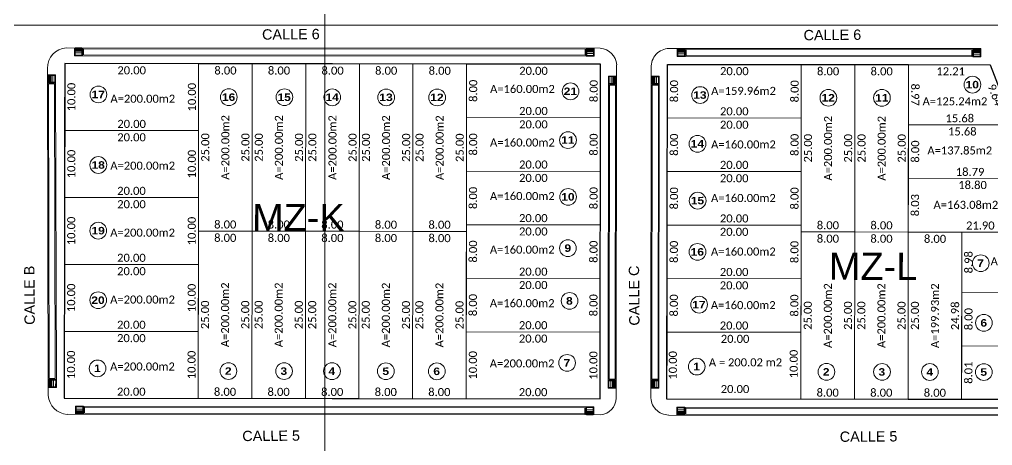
# Model space of a CAD drawing. Header units: inches. Extents: x 0 to 280406, y 0 to 9336832.
# Drawn here: x 279704.4 to 279849.7, y 9336237.2 to 9336300.8 of the extents above; entities that cross this region are included whole.
import ezdxf
from ezdxf.enums import TextEntityAlignment as Align

# ---------------------------------------------------------------- set-up
doc = ezdxf.new("R2010")
doc.units = ezdxf.units.IN
doc.header["$MEASUREMENT"] = 0
doc.linetypes.add('ACAD_ISO04W100', pattern=[30, 24, -3, 0, -3])
for name, color, linetype, lineweight in [('circulos', 7, 'Continuous', 15), ('corte vias', 21, 'ACAD_ISO04W100', 0), ('LOTES', 1, 'Continuous', 30), ('manzanas', 5, 'Continuous', 30), ('MANZANAS-ORIGINALES', 147, 'Continuous', 9), ('nombre de calles', 30, 'Continuous', 30), ('numero lote', 7, 'Continuous', 20)]:
    doc.layers.add(name, color=color, linetype=linetype, lineweight=lineweight)
for name, color, linetype in [('COORD', 7, 'Continuous'), ('Cotas', 7, 'Continuous'), ('GRILLA', 7, 'Continuous'), ('textc', 255, 'Continuous')]:
    doc.layers.add(name, color=color, linetype=linetype)
doc.styles.add('Legend', font='calibri.ttf')
doc.styles.add('SAMUEL', font='')
doc.styles.get("Standard").update_dxf_attribs({"font": 'arial.ttf'})
doc.styles.add('ttt', font='swissko.ttf')
doc.styles.get('SAMUEL').set_extended_font_data('Arial Black')
doc.dimstyles.get("Standard").update_dxf_attribs({"dimtxt": 0.18, "dimasz": 0.18, "dimexe": 0.18, "dimexo": 0.0625, "dimgap": 0.09, "dimtad": 0, "dimtih": 1, "dimtoh": 1, "dimdec": 4, "dimzin": 0, "dimdsep": 46, "dimtxsty": 'Standard', "dimcen": 0.09, "dimadec": 0, "dimazin": 0, "dimtfac": 1, "dimtdec": 4, "dimtofl": 0, "dimtmove": 0, "dimatfit": 3, "dimfxl": 1, "dimtolj": 1, "dimtzin": 0, "dimarcsym": 0})

# ---------------------------------------------------------------- blocks, each defined once
blk = doc.blocks.new('ACERAAA')
at = {"layer": 'corte vias', "lineweight": 20}
for p, q in [((293748.46, 9336030.31), (293748.47, 9336029.11)), ((293749.67, 9336029.12), (293749.66, 9336030.31)), ((293824.88, 9336029.12), (293824.87, 9336030.33)), ((293826.07, 9336030.33), (293826.08, 9336029.13)), ((293748.47, 9336029.11), (293749.67, 9336029.12)), ((293826.08, 9336029.13), (293824.88, 9336029.12)), ((293745.64, 9336026.25), (293744.45, 9336026.24)), ((293745.65, 9336025.05), (293745.64, 9336026.25)), ((293828.2, 9336026.18), (293829.42, 9336026.19)), ((293828.21, 9336024.98), (293828.2, 9336026.18)), ((293744.45, 9336025.04), (293745.65, 9336025.05)), ((293829.42, 9336024.99), (293828.21, 9336024.98)), ((293744.6, 9335980.77), (293745.81, 9335980.77)), ((293745.81, 9335980.77), (293745.81, 9335979.57)), ((293829.42, 9335980.77), (293828.21, 9335980.77)), ((293828.21, 9335980.77), (293828.21, 9335979.57)), ((293745.81, 9335979.57), (293744.6, 9335979.57)), ((293828.21, 9335979.57), (293829.42, 9335979.57)), ((293748.66, 9335975.55), (293748.66, 9335976.75)), ((293748.66, 9335976.75), (293749.86, 9335976.75)), ((293749.86, 9335976.75), (293749.86, 9335975.55)), ((293826.07, 9335976.75), (293824.87, 9335976.75)), ((293824.87, 9335976.75), (293824.87, 9335975.55)), ((293826.07, 9335975.55), (293826.07, 9335976.75))]:
    blk.add_line(p, q, dxfattribs=at)
at = {"layer": 'MANZANAS-ORIGINALES'}
for p, q in [((293747.26, 9336030.31), (293826.94, 9336030.33)), ((293748.56, 9336030.32), (293748.57, 9336029.21)), ((293748.56, 9336030.29), (293749.56, 9336030.3)), ((293748.56, 9336030.21), (293749.56, 9336030.22)), ((293748.56, 9336030.13), (293749.56, 9336030.14)), ((293748.56, 9336030.05), (293749.56, 9336030.06)), ((293748.56, 9336029.91), (293749.56, 9336029.92)), ((293749.57, 9336029.22), (293749.56, 9336030.31)), ((293749.67, 9336029.12), (293749.66, 9336030.31)), ((293749.81, 9336030.17), (293824.72, 9336030.17)), ((293749.82, 9336029.27), (293749.81, 9336030.17)), ((293824.72, 9336029.27), (293824.72, 9336030.18)), ((293824.88, 9336029.12), (293824.87, 9336030.33)), ((293824.88, 9336029.12), (293824.87, 9336030.33)), ((293824.88, 9336029.12), (293824.87, 9336030.33)), ((293824.98, 9336029.22), (293824.97, 9336030.33)), ((293825.97, 9336030.31), (293824.97, 9336030.3)), ((293825.97, 9336030.23), (293824.97, 9336030.22)), ((293825.97, 9336030.15), (293824.97, 9336030.14)), ((293825.97, 9336030.07), (293824.97, 9336030.06)), ((293825.97, 9336029.93), (293824.97, 9336029.92)), ((293825.97, 9336030.33), (293825.98, 9336029.23)), ((293748.56, 9336029.77), (293749.56, 9336029.78)), ((293748.57, 9336029.53), (293749.57, 9336029.54)), ((293748.57, 9336029.21), (293749.57, 9336029.22)), ((293749.67, 9336029.12), (293824.88, 9336029.12)), ((293749.82, 9336029.27), (293824.72, 9336029.27)), ((293825.97, 9336029.79), (293824.97, 9336029.78)), ((293825.98, 9336029.55), (293824.98, 9336029.54)), ((293825.98, 9336029.23), (293824.98, 9336029.22)), ((293744.6, 9335978.37), (293744.44, 9336027.23)), ((293829.42, 9335978.06), (293829.42, 9336027.87)), ((293745.54, 9336026.15), (293744.45, 9336026.14)), ((293744.47, 9336025.14), (293744.46, 9336026.14)), ((293744.55, 9336025.14), (293744.54, 9336026.14)), ((293744.63, 9336025.14), (293744.62, 9336026.14)), ((293744.71, 9336025.14), (293744.7, 9336026.14)), ((293744.85, 9336025.14), (293744.84, 9336026.14)), ((293744.99, 9336025.15), (293744.98, 9336026.15)), ((293745.23, 9336025.15), (293745.22, 9336026.15)), ((293745.55, 9336025.15), (293745.54, 9336026.15)), ((293828.3, 9336026.08), (293829.42, 9336026.09)), ((293828.3, 9336025.08), (293828.3, 9336026.08)), ((293828.62, 9336025.08), (293828.62, 9336026.08)), ((293828.86, 9336025.08), (293828.86, 9336026.08)), ((293829, 9336025.08), (293829, 9336026.08)), ((293829.14, 9336025.08), (293829.14, 9336026.08)), ((293829.22, 9336025.08), (293829.22, 9336026.08)), ((293829.3, 9336025.09), (293829.3, 9336026.09)), ((293829.38, 9336025.09), (293829.38, 9336026.09)), ((293744.45, 9336025.14), (293745.55, 9336025.15)), ((293745.65, 9336025.05), (293744.45, 9336025.04)), ((293745.5, 9336024.9), (293744.6, 9336024.89)), ((293744.74, 9335980.92), (293744.6, 9336024.89)), ((293745.5, 9336024.9), (293745.65, 9335980.92)), ((293745.65, 9336025.05), (293745.81, 9335980.77)), ((293828.21, 9336024.98), (293829.42, 9336024.99)), ((293828.21, 9335980.77), (293828.21, 9336024.98)), ((293828.23, 9336024.98), (293829.42, 9336024.99)), ((293829.42, 9336025.09), (293828.3, 9336025.08)), ((293828.36, 9336024.83), (293829.26, 9336024.84)), ((293828.36, 9335980.92), (293828.36, 9336024.83)), ((293829.26, 9335980.92), (293829.26, 9336024.84)), ((293745.81, 9335980.77), (293744.59, 9335980.77)), ((293744.59, 9335980.67), (293745.71, 9335980.67)), ((293744.63, 9335980.67), (293744.63, 9335979.67)), ((293744.71, 9335980.67), (293744.71, 9335979.67)), ((293745.65, 9335980.92), (293744.74, 9335980.92)), ((293744.79, 9335980.67), (293744.79, 9335979.67)), ((293744.87, 9335980.67), (293744.87, 9335979.67)), ((293745.01, 9335980.67), (293745.01, 9335979.67)), ((293745.15, 9335980.67), (293745.15, 9335979.67)), ((293745.39, 9335980.67), (293745.39, 9335979.67)), ((293745.71, 9335980.67), (293745.71, 9335979.67)), ((293828.21, 9335980.77), (293829.42, 9335980.77)), ((293828.23, 9335980.77), (293829.42, 9335980.77)), ((293829.42, 9335980.67), (293828.31, 9335980.67)), ((293828.31, 9335980.67), (293828.31, 9335979.67)), ((293828.36, 9335980.92), (293829.26, 9335980.92)), ((293828.63, 9335980.67), (293828.63, 9335979.67)), ((293828.87, 9335980.67), (293828.87, 9335979.67)), ((293829.01, 9335980.67), (293829.01, 9335979.67)), ((293829.15, 9335980.67), (293829.15, 9335979.67)), ((293829.23, 9335980.67), (293829.23, 9335979.67)), ((293829.31, 9335980.67), (293829.31, 9335979.67)), ((293829.39, 9335980.67), (293829.39, 9335979.67)), ((293745.71, 9335979.67), (293744.6, 9335979.67)), ((293828.31, 9335979.67), (293829.42, 9335979.67)), ((293748.76, 9335975.55), (293748.76, 9335976.65)), ((293748.76, 9335976.65), (293749.76, 9335976.65)), ((293748.76, 9335976.33), (293749.76, 9335976.33)), ((293748.76, 9335976.09), (293749.76, 9335976.09)), ((293749.76, 9335976.65), (293749.76, 9335975.55)), ((293749.86, 9335976.75), (293824.87, 9335976.75)), ((293749.86, 9335976.75), (293749.86, 9335975.55)), ((293750.01, 9335976.6), (293824.72, 9335976.6)), ((293750.01, 9335976.6), (293750.01, 9335975.7)), ((293824.72, 9335976.6), (293824.72, 9335975.7)), ((293824.72, 9335976.6), (293824.72, 9335975.7)), ((293824.87, 9335976.75), (293824.87, 9335975.55)), ((293824.87, 9335976.75), (293824.87, 9335975.55)), ((293825.97, 9335976.65), (293824.97, 9335976.65)), ((293824.97, 9335976.65), (293824.97, 9335975.55)), ((293825.97, 9335976.33), (293824.97, 9335976.33)), ((293825.97, 9335976.09), (293824.97, 9335976.09)), ((293825.97, 9335975.55), (293825.97, 9335976.65)), ((293747.46, 9335975.55), (293827.09, 9335975.55)), ((293748.76, 9335975.95), (293749.76, 9335975.95)), ((293748.76, 9335975.81), (293749.76, 9335975.81)), ((293748.76, 9335975.73), (293749.76, 9335975.73)), ((293748.76, 9335975.65), (293749.76, 9335975.65)), ((293748.76, 9335975.57), (293749.76, 9335975.57)), ((293750.01, 9335975.7), (293824.72, 9335975.7)), ((293825.97, 9335975.95), (293824.97, 9335975.95)), ((293825.97, 9335975.81), (293824.97, 9335975.81)), ((293825.97, 9335975.73), (293824.97, 9335975.73)), ((293825.97, 9335975.65), (293824.97, 9335975.65)), ((293825.97, 9335975.57), (293824.97, 9335975.57))]:
    blk.add_line(p, q, dxfattribs=at)
for centre, radius, start, end in [((293747.46, 9336027.3), 3.02, 93.7901, 181.4016), ((293826.8, 9336027.7), 2.63, 3.6928, 86.8985), ((293747.65, 9335978.6), 3.06, 184.403, 266.3125), ((293826.82, 9335978.14), 2.6, 275.921, 358.3389)]:
    blk.add_arc(centre, radius, start, end, dxfattribs=at)
blk = doc.blocks.new('*D16')
at = {"layer": 'COORD', "color": 0, "lineweight": -2, "transparency": 16777216}
blk.add_line((279750, 9336616.04), (279750, 9336600.44), dxfattribs=at)
at = {"layer": 'Defpoints', "color": 0, "transparency": 16777216}
for p in [(279750, 9336616.1), (279750, 9336615.1), (0, 0)]:
    blk.add_point(p, dxfattribs=at)
at = {"layer": 'COORD', "color": 0, "lineweight": 0, "transparency": 16777216, "insert": (279747.47, 9336607.27), "char_height": 3, "attachment_point": 5, "rotation": 90}
blk.add_mtext('\\A1;279750', dxfattribs=at)
blk = doc.blocks.new('*D18')
at = {"layer": 'COORD', "color": 0, "lineweight": -2, "transparency": 16777216}
blk.add_line((279900, 9336616.04), (279900, 9336600.44), dxfattribs=at)
at = {"layer": 'Defpoints', "color": 0, "transparency": 16777216}
for p in [(279900, 9336616.1), (279900, 9336615.1), (0, 0)]:
    blk.add_point(p, dxfattribs=at)
at = {"layer": 'COORD', "color": 0, "lineweight": 0, "transparency": 16777216, "insert": (279897.47, 9336607.27), "char_height": 3, "attachment_point": 5, "rotation": 90}
blk.add_mtext('\\A1;279900', dxfattribs=at)
blk = doc.blocks.new('*D24')
at = {"layer": 'COORD', "color": 0, "lineweight": -2, "transparency": 16777216}
blk.add_line((279995.36, 9336300), (279977.48, 9336300), dxfattribs=at)
at = {"layer": 'Defpoints', "color": 0, "transparency": 16777216}
for p in [(279994.42, 9336300), (279995.42, 9336300), (0, 0)]:
    blk.add_point(p, dxfattribs=at)
at = {"layer": 'COORD', "color": 0, "lineweight": 0, "transparency": 16777216, "insert": (279985.45, 9336302.53), "char_height": 3, "attachment_point": 5}
blk.add_mtext('\\A1;9336300', dxfattribs=at)
blk = doc.blocks.new('*D26')
at = {"layer": 'COORD', "color": 0, "lineweight": -2, "transparency": 16777216}
blk.add_line((279995.36, 9336450), (279977.48, 9336450), dxfattribs=at)
at = {"layer": 'Defpoints', "color": 0, "transparency": 16777216}
for p in [(279994.42, 9336450), (279995.42, 9336450), (0, 0)]:
    blk.add_point(p, dxfattribs=at)
at = {"layer": 'COORD', "color": 0, "lineweight": 0, "transparency": 16777216, "insert": (279985.45, 9336452.53), "char_height": 3, "attachment_point": 5}
blk.add_mtext('\\A1;9336450', dxfattribs=at)
blk = doc.blocks.new('*D28')
at = {"layer": 'COORD', "color": 0, "lineweight": -2, "transparency": 16777216}
blk.add_line((279995.36, 9336600), (279977.48, 9336600), dxfattribs=at)
at = {"layer": 'Defpoints', "color": 0, "transparency": 16777216}
for p in [(279994.42, 9336600), (279995.42, 9336600), (0, 0)]:
    blk.add_point(p, dxfattribs=at)
at = {"layer": 'COORD', "color": 0, "lineweight": 0, "transparency": 16777216, "insert": (279985.45, 9336602.53), "char_height": 3, "attachment_point": 5}
blk.add_mtext('\\A1;9336600', dxfattribs=at)

msp = doc.modelspace()

# ---------------------------------------------------------------- linework, layer by layer
at = {"layer": 'circulos', "color": 250}
for centre in [(279846.7, 9336291.09), (279716.19, 9336289.63), (279735.66, 9336289.22), (279743.96, 9336289.21), (279751.11, 9336289.2), (279759.16, 9336289.19), (279766.77, 9336289.18), (279786.69, 9336290.09), (279806.04, 9336289.54), (279825.19, 9336289.13), (279833.19, 9336289.12), (279786.31, 9336282.81), (279805.65, 9336282.25), (279716.18, 9336279.09), (279786.32, 9336274.32), (279805.67, 9336273.76), (279716.17, 9336269.28), (279786.3, 9336266.67), (279805.65, 9336266.11), (279847.94, 9336264.42), (279716.16, 9336258.89), (279786.55, 9336258.79), (279805.89, 9336258.23), (279848.41, 9336255.51), (279786.18, 9336249.53), (279716.07, 9336248.71), (279735.61, 9336248.31), (279743.91, 9336248.3), (279751.07, 9336248.29), (279759.11, 9336248.28), (279766.72, 9336248.27), (279805.53, 9336248.97), (279824.9, 9336248.19), (279833.2, 9336248.18), (279840.35, 9336248.17), (279848.4, 9336248.16)]:
    msp.add_circle(centre, 1.25, dxfattribs=at)
at = {"layer": 'corte vias', "lineweight": 20}
for p, q in [((279802.6, 9336296.5), (279802.61, 9336295.29)), ((279803.81, 9336295.3), (279803.8, 9336296.5)), ((279846.76, 9336295.25), (279846.77, 9336296.47)), ((279847.97, 9336296.47), (279847.96, 9336295.24)), ((279802.61, 9336295.29), (279803.81, 9336295.3)), ((279847.96, 9336295.24), (279846.76, 9336295.25)), ((279799.94, 9336292.37), (279798.74, 9336292.36)), ((279799.94, 9336291.17), (279799.94, 9336292.37)), ((279798.75, 9336291.16), (279799.94, 9336291.17)), ((279798.68, 9336246.96), (279799.89, 9336246.96)), ((279799.89, 9336246.96), (279799.89, 9336245.76)), ((279799.89, 9336245.76), (279798.68, 9336245.76)), ((279802.54, 9336241.73), (279802.54, 9336242.93)), ((279802.54, 9336242.93), (279803.74, 9336242.93)), ((279803.74, 9336242.93), (279803.74, 9336241.73))]:
    msp.add_line(p, q, dxfattribs=at)
at = {"layer": 'GRILLA', "lineweight": 0}
for p, q in [((279750, 9335879.51), (279750, 9336628.63)), ((279422.77, 9336300), (279995.42, 9336300))]:
    msp.add_line(p, q, dxfattribs=at)
at = {"layer": 'LOTES', "lineweight": 13, "flags": 128}
for points in [[(279711.16, 9336294.24), (279731.16, 9336294.22), (279731.15, 9336284.22), (279711.15, 9336284.24)], [(279731.16, 9336294.22), (279739.16, 9336294.21), (279739.13, 9336269.21), (279731.13, 9336269.22)], [(279739.16, 9336294.21), (279747.16, 9336294.2), (279747.13, 9336269.2), (279739.13, 9336269.21)], [(279747.16, 9336294.2), (279755.16, 9336294.19), (279755.13, 9336269.19), (279747.13, 9336269.2)], [(279755.16, 9336294.19), (279763.16, 9336294.18), (279763.13, 9336269.18), (279755.13, 9336269.19)], [(279763.16, 9336294.18), (279771.16, 9336294.17), (279771.13, 9336269.17), (279763.13, 9336269.18)], [(279771.16, 9336294.17), (279791.16, 9336294.14), (279791.15, 9336286.14), (279771.15, 9336286.17)], [(279801.15, 9336294.12), (279821.15, 9336294.1), (279821.14, 9336286.1), (279801.14, 9336286.12)], [(279821.15, 9336294.1), (279829.15, 9336294.09), (279829.12, 9336269.09), (279821.12, 9336269.1)], [(279829.15, 9336294.09), (279837.15, 9336294.08), (279837.12, 9336269.08), (279829.12, 9336269.09)], [(279837.16, 9336285.11), (279852.84, 9336285.07), (279849.37, 9336294.06), (279837.15, 9336294.08)], [(279771.15, 9336286.17), (279791.15, 9336286.14), (279791.14, 9336278.14), (279771.14, 9336278.17)], [(279801.14, 9336286.12), (279821.14, 9336286.1), (279821.13, 9336278.1), (279801.13, 9336278.12)], [(279711.15, 9336284.24), (279731.15, 9336284.22), (279731.13, 9336274.22), (279711.13, 9336274.24)], [(279837.14, 9336277.11), (279855.93, 9336277.06), (279852.84, 9336285.07), (279837.16, 9336285.11)], [(279771.14, 9336278.17), (279791.14, 9336278.14), (279791.13, 9336270.14), (279771.13, 9336270.17)], [(279801.13, 9336278.12), (279821.13, 9336278.1), (279821.12, 9336270.1), (279801.12, 9336270.12)], [(279837.12, 9336269.08), (279859.02, 9336269.05), (279855.93, 9336277.06), (279837.13, 9336277.11)], [(279711.13, 9336274.24), (279731.13, 9336274.22), (279731.12, 9336264.22), (279711.12, 9336264.24)], [(279771.13, 9336270.17), (279791.13, 9336270.14), (279791.12, 9336262.14), (279771.12, 9336262.17)], [(279801.12, 9336270.12), (279821.12, 9336270.1), (279821.11, 9336262.1), (279801.11, 9336262.12)], [(279731.13, 9336269.22), (279739.13, 9336269.21), (279739.1, 9336244.21), (279731.1, 9336244.22)], [(279739.13, 9336269.21), (279747.13, 9336269.2), (279747.1, 9336244.2), (279739.1, 9336244.21)], [(279747.13, 9336269.2), (279755.13, 9336269.19), (279755.1, 9336244.19), (279747.1, 9336244.2)], [(279755.13, 9336269.19), (279763.13, 9336269.18), (279763.1, 9336244.18), (279755.1, 9336244.19)], [(279763.13, 9336269.18), (279771.13, 9336269.17), (279771.1, 9336244.17), (279763.1, 9336244.18)], [(279821.12, 9336269.1), (279829.12, 9336269.09), (279829.09, 9336244.09), (279821.09, 9336244.1)], [(279829.12, 9336269.09), (279837.12, 9336269.08), (279837.09, 9336244.08), (279829.09, 9336244.09)], [(279837.12, 9336269.08), (279845.12, 9336269.05), (279845.09, 9336244.07), (279837.09, 9336244.08)], [(279845.12, 9336269.05), (279859.02, 9336269.05), (279862.49, 9336260.05), (279845.11, 9336260.07)], [(279711.12, 9336264.24), (279731.12, 9336264.22), (279731.11, 9336254.22), (279711.11, 9336254.24)], [(279771.12, 9336262.17), (279791.12, 9336262.14), (279791.11, 9336254.14), (279771.11, 9336254.17)], [(279801.11, 9336262.12), (279821.11, 9336262.1), (279821.1, 9336254.1), (279801.1, 9336254.12)], [(279845.11, 9336260.07), (279862.49, 9336260.05), (279865.58, 9336252.04), (279845.1, 9336252.07)], [(279711.11, 9336254.24), (279731.11, 9336254.22), (279731.1, 9336244.22), (279711.1, 9336244.24)], [(279771.11, 9336254.17), (279791.11, 9336254.14), (279791.1, 9336244.14), (279771.1, 9336244.17)], [(279801.1, 9336254.12), (279801.09, 9336244.12), (279821.09, 9336244.1), (279821.1, 9336254.1)], [(279845.1, 9336252.07), (279865.58, 9336252.04), (279868.67, 9336244.04), (279845.09, 9336244.07)]]:
    msp.add_lwpolyline(points, close=True, dxfattribs=at)
at = {"layer": 'manzanas'}
for points in [[(279711.1, 9336244.24), (279791.1, 9336244.14), (279791.16, 9336294.14), (279711.16, 9336294.24)], [(279801.09, 9336244.12), (279801.15, 9336294.12), (279849.37, 9336294.06), (279868.67, 9336244.04)]]:
    msp.add_lwpolyline(points, close=True, dxfattribs=at)
at = {"layer": 'MANZANAS-ORIGINALES'}
for p, q in [((279801.4, 9336296.5), (279847.97, 9336296.47)), ((279802.7, 9336296.5), (279802.71, 9336295.4)), ((279802.7, 9336296.43), (279803.7, 9336296.43)), ((279802.7, 9336296.34), (279803.7, 9336296.34)), ((279802.7, 9336296.24), (279803.7, 9336296.24)), ((279802.7, 9336296.1), (279803.7, 9336296.09)), ((279802.71, 9336295.95), (279803.71, 9336295.95)), ((279803.71, 9336295.4), (279803.7, 9336296.5)), ((279803.81, 9336295.3), (279803.8, 9336296.5)), ((279803.95, 9336296.35), (279846.62, 9336296.3)), ((279803.96, 9336295.45), (279803.95, 9336296.35)), ((279846.62, 9336295.4), (279846.62, 9336296.3)), ((279846.62, 9336295.4), (279846.62, 9336296.3)), ((279846.76, 9336295.25), (279846.77, 9336296.47)), ((279846.76, 9336295.25), (279846.77, 9336296.47)), ((279846.86, 9336295.35), (279846.87, 9336296.47)), ((279847.87, 9336296.38), (279846.87, 9336296.38)), ((279847.87, 9336296.29), (279846.87, 9336296.29)), ((279847.87, 9336296.18), (279846.87, 9336296.18)), ((279847.87, 9336296.04), (279846.87, 9336296.04)), ((279847.87, 9336295.89), (279846.87, 9336295.89)), ((279847.87, 9336296.47), (279847.86, 9336295.34)), ((279802.71, 9336295.72), (279803.71, 9336295.71)), ((279802.71, 9336295.4), (279803.71, 9336295.4)), ((279803.81, 9336295.3), (279846.76, 9336295.25)), ((279803.96, 9336295.45), (279846.62, 9336295.4)), ((279847.86, 9336295.66), (279846.86, 9336295.66)), ((279847.86, 9336295.34), (279846.86, 9336295.35)), ((279798.67, 9336244.56), (279798.74, 9336293.63)), ((279799.84, 9336292.27), (279798.74, 9336292.26)), ((279798.76, 9336291.26), (279798.76, 9336292.26)), ((279798.84, 9336291.26), (279798.84, 9336292.26)), ((279798.92, 9336291.27), (279798.92, 9336292.27)), ((279799, 9336291.27), (279799, 9336292.27)), ((279799.14, 9336291.27), (279799.14, 9336292.27)), ((279799.28, 9336291.27), (279799.28, 9336292.27)), ((279799.52, 9336291.27), (279799.52, 9336292.27)), ((279799.84, 9336291.27), (279799.84, 9336292.27)), ((279798.75, 9336291.26), (279799.84, 9336291.27)), ((279799.94, 9336291.17), (279798.75, 9336291.16)), ((279798.84, 9336247.1), (279798.9, 9336291)), ((279799.8, 9336291), (279798.9, 9336291)), ((279799.75, 9336247.1), (279799.8, 9336291)), ((279799.89, 9336246.96), (279799.94, 9336291.17)), ((279799.89, 9336246.96), (279798.68, 9336246.96)), ((279798.68, 9336246.86), (279799.79, 9336246.86)), ((279798.71, 9336246.86), (279798.71, 9336245.86)), ((279798.79, 9336246.86), (279798.79, 9336245.86)), ((279799.75, 9336247.1), (279798.84, 9336247.1)), ((279798.87, 9336246.86), (279798.87, 9336245.86)), ((279798.95, 9336246.86), (279798.95, 9336245.86)), ((279799.09, 9336246.86), (279799.09, 9336245.86)), ((279799.23, 9336246.86), (279799.23, 9336245.86)), ((279799.47, 9336246.86), (279799.47, 9336245.86)), ((279799.79, 9336246.86), (279799.79, 9336245.86)), ((279799.79, 9336245.86), (279798.68, 9336245.86)), ((279802.64, 9336241.73), (279802.64, 9336242.83)), ((279802.64, 9336242.83), (279803.64, 9336242.83)), ((279802.64, 9336242.51), (279803.64, 9336242.51)), ((279802.64, 9336242.27), (279803.64, 9336242.27)), ((279802.64, 9336242.13), (279803.64, 9336242.13)), ((279802.64, 9336241.99), (279803.64, 9336241.99)), ((279803.64, 9336242.83), (279803.64, 9336241.73)), ((279803.74, 9336242.93), (279865.82, 9336242.86)), ((279803.74, 9336242.93), (279803.74, 9336241.73)), ((279803.74, 9336242.93), (279803.74, 9336241.73)), ((279803.9, 9336242.78), (279865.67, 9336242.7)), ((279803.9, 9336242.78), (279803.9, 9336241.88)), ((279801.34, 9336241.73), (279867.02, 9336241.65)), ((279802.64, 9336241.91), (279803.64, 9336241.91)), ((279802.64, 9336241.83), (279803.64, 9336241.83)), ((279802.64, 9336241.75), (279803.64, 9336241.75)), ((279803.9, 9336241.88), (279865.67, 9336241.8))]:
    msp.add_line(p, q, dxfattribs=at)
for centre, radius, start, end in [((279801.46, 9336293.78), 2.72, 91.1477, 183.2239), ((279801.4, 9336244.46), 2.73, 177.8669, 268.8966)]:
    msp.add_arc(centre, radius, start, end, dxfattribs=at)

# ---------------------------------------------------------------- block references
at = {"rotation": 359.9307389415724}
msp.add_blockref('ACERAAA', (-25321.33, 628.21), dxfattribs=at)

# ---------------------------------------------------------------- texts
at = {"layer": 'Cotas', "style": 'Legend'}
for s, rotation, p in [('20.00', 359.9307, (279721.16, 9336293.23)), ('8.00', 359.9307, (279735.16, 9336293.21)), ('8.00', 359.9307, (279743.16, 9336293.2)), ('8.00', 359.9307, (279751.16, 9336293.19)), ('8.00', 359.9307, (279759.16, 9336293.18)), ('8.00', 359.9307, (279767.16, 9336293.17)), ('20.00', 359.9307, (279781.16, 9336293.16)), ('20.00', 359.9307, (279811.15, 9336293.11)), ('8.00', 359.9307, (279825.15, 9336293.09)), ('8.00', 359.9307, (279833.15, 9336293.08)), ('12.21', 359.9307, (279843.45, 9336293.09)), ('8.00', 89.9307, (279772.15, 9336290.17)), ('8.00', 89.9307, (279790.15, 9336290.14)), ('8.00', 89.9307, (279802.15, 9336290.12)), ('8.00', 89.9307, (279820.15, 9336290.1)), ('10.00', 89.9307, (279712.15, 9336289.24)), ('10.00', 89.9307, (279730.15, 9336289.22)), ('8.97', 270.0621, (279838.16, 9336289.59)), ('9.64', 291.1019, (279850.1, 9336289.57)), ('20.00', 359.9307, (279781.15, 9336287.16)), ('20.00', 359.9307, (279811.14, 9336287.11)), ('20.00', 359.9307, (279721.15, 9336285.23)), ('A=200.00m2', 90, (279735.14, 9336281.71)), ('A=200.00m2', 90, (279743.14, 9336281.7)), ('A=200.00m2', 90, (279751.14, 9336281.69)), ('A=200.00m2', 90, (279759.14, 9336281.68)), ('A=200.00m2', 90, (279767.14, 9336281.67)), ('20.00', 359.9307, (279781.15, 9336285.16)), ('20.00', 359.9307, (279811.14, 9336285.11)), ('A=200.00m2', 90, (279825.14, 9336281.59)), ('A=200.00m2', 90, (279833.14, 9336281.58)), ('15.68', 359.8568, (279844.81, 9336286.07)), ('15.68', 359.8568, (279845.19, 9336284.1)), ('20.00', 359.9307, (279721.14, 9336283.23)), ('25.00', 89.9307, (279732.14, 9336281.71)), ('25.00', 89.9307, (279738.14, 9336281.71)), ('25.00', 89.9307, (279740.14, 9336281.71)), ('25.00', 89.9307, (279746.14, 9336281.7)), ('25.00', 89.9307, (279748.14, 9336281.7)), ('25.00', 89.9307, (279754.14, 9336281.69)), ('25.00', 89.9307, (279756.14, 9336281.69)), ('25.00', 89.9307, (279762.14, 9336281.68)), ('25.00', 89.9307, (279764.14, 9336281.68)), ('25.00', 89.9307, (279770.14, 9336281.67)), ('8.00', 89.9307, (279772.14, 9336282.17)), ('8.00', 89.9307, (279790.14, 9336282.14)), ('8.00', 89.9307, (279802.14, 9336282.12)), ('8.00', 89.9307, (279820.14, 9336282.1)), ('25.00', 89.9307, (279822.14, 9336281.6)), ('25.00', 89.9307, (279828.14, 9336281.59)), ('25.00', 89.9307, (279830.14, 9336281.59)), ('25.00', 89.9307, (279836.14, 9336281.58)), ('8.00', 89.8568, (279838.15, 9336281.1)), ('10.00', 89.9307, (279712.14, 9336279.24)), ('10.00', 89.9307, (279730.14, 9336279.22)), ('20.00', 359.9307, (279781.14, 9336279.16)), ('20.00', 359.9307, (279811.13, 9336279.11)), ('18.79', 359.8568, (279846.35, 9336278.06)), ('20.00', 359.9307, (279781.14, 9336277.16)), ('20.00', 359.9307, (279811.13, 9336277.11)), ('20.00', 359.9307, (279721.13, 9336275.23)), ('8.00', 89.9307, (279772.13, 9336274.17)), ('8.00', 89.9307, (279790.13, 9336274.14)), ('8.00', 89.9307, (279802.13, 9336274.12)), ('8.00', 89.9307, (279820.13, 9336274.1)), ('18.80', 359.8568, (279846.72, 9336276.1)), ('8.03', 89.9307, (279838.13, 9336273.09)), ('20.00', 359.9307, (279721.13, 9336273.23)), ('10.00', 89.9307, (279712.13, 9336269.24)), ('10.00', 89.9307, (279730.13, 9336269.22)), ('20.00', 359.9307, (279781.13, 9336271.16)), ('20.00', 359.9307, (279811.13, 9336271.11)), ('8.00', 359.9307, (279735.13, 9336270.21)), ('8.00', 359.9307, (279743.13, 9336270.2)), ('8.00', 359.9307, (279751.13, 9336270.19)), ('8.00', 359.9307, (279759.13, 9336270.18)), ('8.00', 359.9307, (279767.13, 9336270.17)), ('20.00', 359.9307, (279781.13, 9336269.16)), ('20.00', 359.9307, (279811.12, 9336269.11)), ('8.00', 359.9307, (279825.12, 9336270.09)), ('8.00', 359.9307, (279833.12, 9336270.08)), ('21.90', 359.9307, (279847.88, 9336270.05)), ('8.00', 359.9307, (279735.13, 9336268.21)), ('8.00', 359.9307, (279743.13, 9336268.2)), ('8.00', 359.9307, (279751.13, 9336268.19)), ('8.00', 359.9307, (279759.13, 9336268.18)), ('8.00', 359.9307, (279767.13, 9336268.17)), ('8.00', 359.9307, (279825.12, 9336268.09)), ('8.00', 359.9307, (279833.12, 9336268.08)), ('8.00', 359.8074, (279841.12, 9336268.06)), ('8.00', 89.9307, (279772.12, 9336266.17)), ('8.00', 89.9307, (279790.12, 9336266.14)), ('8.00', 89.9307, (279802.12, 9336266.12)), ('8.00', 89.9307, (279820.12, 9336266.1)), ('20.00', 359.9307, (279721.12, 9336265.23)), ('8.98', 89.9308, (279846.12, 9336264.56)), ('20.00', 359.9307, (279721.12, 9336263.23)), ('20.00', 359.9307, (279781.12, 9336263.16)), ('20.00', 359.9307, (279811.12, 9336263.11)), ('10.00', 89.9307, (279712.12, 9336259.24)), ('10.00', 89.9307, (279730.12, 9336259.22)), ('A=200.00m2', 90, (279735.11, 9336256.71)), ('A=200.00m2', 90, (279743.11, 9336256.7)), ('A=200.00m2', 90, (279751.11, 9336256.69)), ('A=200.00m2', 90, (279759.11, 9336256.68)), ('A=200.00m2', 90, (279767.11, 9336256.67)), ('20.00', 359.9307, (279781.12, 9336261.16)), ('20.00', 359.9307, (279811.11, 9336261.11)), ('A=200.00m2', 90, (279825.11, 9336256.59)), ('A=200.00m2', 90, (279833.11, 9336256.58)), ('A=199.93m2', 90, (279841.11, 9336256.57)), ('8.00', 89.9307, (279772.11, 9336258.17)), ('8.00', 89.9307, (279790.11, 9336258.14)), ('8.00', 89.9307, (279802.11, 9336258.12)), ('8.00', 89.9307, (279820.11, 9336258.1)), ('25.00', 89.9307, (279732.11, 9336256.71)), ('25.00', 89.9307, (279738.11, 9336256.71)), ('25.00', 89.9307, (279740.11, 9336256.71)), ('25.00', 89.9307, (279746.11, 9336256.7)), ('25.00', 89.9307, (279748.11, 9336256.7)), ('25.00', 89.9307, (279754.11, 9336256.69)), ('25.00', 89.9307, (279756.11, 9336256.69)), ('25.00', 89.9307, (279762.11, 9336256.68)), ('25.00', 89.9307, (279764.11, 9336256.68)), ('25.00', 89.9307, (279770.11, 9336256.67)), ('25.00', 89.9307, (279822.11, 9336256.6)), ('25.00', 89.9307, (279828.11, 9336256.59)), ('25.00', 89.9307, (279830.11, 9336256.59)), ('25.00', 89.9307, (279836.11, 9336256.58)), ('25.00', 89.9307, (279838.11, 9336256.58)), ('24.98', 89.9307, (279844.11, 9336256.56)), ('8.00', 89.9307, (279846.11, 9336256.07)), ('20.00', 359.9307, (279721.11, 9336255.23)), ('20.00', 359.9307, (279781.11, 9336255.16)), ('20.00', 359.9307, (279811.11, 9336255.11)), ('20.00', 359.9307, (279721.11, 9336253.23)), ('20.00', 359.9307, (279781.11, 9336253.16)), ('10.00', 89.9307, (279712.1, 9336249.24)), ('10.00', 89.9307, (279730.1, 9336249.22)), ('10.00', 89.9307, (279772.1, 9336249.17)), ('10.00', 89.9307, (279790.1, 9336249.14)), ('8.01', 89.9307, (279846.1, 9336248.07)), ('20.00', 359.9307, (279721.1, 9336245.23)), ('8.00', 359.9307, (279735.1, 9336245.21)), ('8.00', 359.9307, (279743.1, 9336245.2)), ('8.00', 359.9307, (279751.1, 9336245.19)), ('8.00', 359.9307, (279759.1, 9336245.18)), ('8.00', 359.9307, (279767.1, 9336245.17)), ('20.00', 359.9307, (279781.1, 9336245.16)), ('8.00', 359.9307, (279825.09, 9336245.09)), ('8.00', 359.9307, (279833.09, 9336245.08)), ('8.00', 359.9307, (279841.09, 9336245.07))]:
    msp.add_text(s, height=1.2, rotation=rotation, dxfattribs=at).set_placement(p, align=Align.MIDDLE_CENTER)
for s, p in [('A=160.00m2', (279779.51, 9336290.45)), ('A=159.96m2', (279812.52, 9336290.16)), ('A=200.00m2', (279722.82, 9336288.99)), ('A=125.24m2', (279844.09, 9336288.6)), ('A=160.00m2', (279779.5, 9336282.45)), ('A=160.00m2', (279812.51, 9336282.16)), ('A=137.85m2', (279844.81, 9336281.26)), ('A=200.00m2', (279722.8, 9336278.99)), ('A=160.00m2', (279779.49, 9336274.45)), ('A=160.00m2', (279812.5, 9336274.16)), ('A=163.08m2', (279845.72, 9336273.14)), ('A=200.00m2', (279722.79, 9336268.99)), ('A=160.00m2', (279779.48, 9336266.45)), ('A=160.00m2', (279812.49, 9336266.16)), ('A=140.61m2', (279854.25, 9336264.71)), ('A=200.00m2', (279722.78, 9336258.99)), ('A=160.00m2', (279779.47, 9336258.45)), ('A=160.00m2', (279812.48, 9336258.16)), ('A=200.00m2', (279722.77, 9336248.99)), ('A=200.00m2', (279779.46, 9336249.45))]:
    msp.add_text(s, height=1.2, dxfattribs=at).set_placement(p, align=Align.MIDDLE_CENTER)
for s, rotation, p in [('20.00', 359.9307, (279811.26, 9336253.12)), ('10.00', 89.9307, (279801.96, 9336249.16)), ('10.00', 89.9307, (279820.01, 9336249.36)), ('20.00', 359.9307, (279811.25, 9336245.62))]:
    msp.add_text(s, height=1.2, rotation=rotation, dxfattribs=at).set_placement(p, align=Align.MIDDLE)
msp.add_text('A = 200.02 m2', height=1.2, dxfattribs=at).set_placement((279812.81, 9336249.61), align=Align.MIDDLE)
at = {"layer": 'nombre de calles', "color": 0}
for s, rotation, p in [('CALLE 6', 0.4394, (279740.63, 9336297.82)), ('CALLE 6', 0.4394, (279821.49, 9336297.72)), ('CALLE B', 90.4394, (279706.7, 9336255.21)), ('CALLE C', 90.4394, (279796.99, 9336255.1)), ('CALLE 5', 0.4394, (279737.68, 9336237.84)), ('CALLE 5', 0.4394, (279826.89, 9336237.73))]:
    msp.add_text(s, height=1.54, rotation=rotation, dxfattribs=at).set_placement(p)
at = {"layer": 'numero lote', "color": 0, "lineweight": 9, "style": 'SAMUEL'}
for s, height, p in [('10', 1.122, (279846.68, 9336290.53)), ('17', 1.122, (279716.17, 9336289.07)), ('21', 1.122, (279786.67, 9336289.54)), ('13', 1.122, (279806.01, 9336288.98)), ('16', 1.122, (279735.63, 9336288.66)), ('15', 1.122, (279743.93, 9336288.65)), ('14', 1.122, (279751.09, 9336288.65)), ('13', 1.122, (279759.14, 9336288.64)), ('12', 1.122, (279766.74, 9336288.63)), ('12', 1.122, (279825.16, 9336288.57)), ('11', 1.122, (279833.16, 9336288.56)), ('11', 1.122, (279786.28, 9336282.26)), ('14', 1.122, (279805.63, 9336281.7)), ('18', 1.122, (279716.16, 9336278.53)), ('10', 1.122, (279786.3, 9336273.77)), ('15', 1.122, (279805.64, 9336273.21)), ('19', 1.122, (279716.15, 9336268.72)), ('9', 1.12, (279786.28, 9336266.11)), ('16', 1.122, (279805.62, 9336265.55)), ('7', 1.12, (279847.91, 9336263.86)), ('20', 1.122, (279716.13, 9336258.33)), ('8', 1.12, (279786.52, 9336258.23)), ('17', 1.122, (279805.87, 9336257.67)), ('6', 1.12, (279848.39, 9336254.95)), ('1', 1.12, (279716.04, 9336248.16)), ('7', 1.12, (279786.16, 9336248.98)), ('1', 1.12, (279805.5, 9336248.42)), ('2', 1.12, (279735.58, 9336247.75)), ('3', 1.12, (279743.88, 9336247.74)), ('4', 1.12, (279751.04, 9336247.73)), ('5', 1.12, (279759.09, 9336247.72)), ('6', 1.12, (279766.7, 9336247.71)), ('2', 1.12, (279824.87, 9336247.63)), ('3', 1.12, (279833.17, 9336247.62)), ('4', 1.12, (279840.33, 9336247.61)), ('5', 1.12, (279848.38, 9336247.6))]:
    msp.add_text(s, height=height, rotation=0.2127, dxfattribs=at).set_placement(p, align=Align.CENTER)
at = {"layer": 'textc', "color": 6, "lineweight": 13, "style": 'ttt'}
for s, p in [('MZ-K', (279739.13, 9336269.23)), ('MZ-L', (279825.25, 9336261.94))]:
    msp.add_text(s, height=4.054, rotation=359.9307, dxfattribs=at).set_placement(p)

# ---------------------------------------------------------------- dimensions: what is measured, and where the dimension line sits
at = {"layer": 'COORD', "lineweight": 0}
for feature_location, offset, dtype, picture, middle in [((279750, 9336616.1), (0, -1), 1, '*D16', (279747.47, 9336607.27)), ((279900, 9336616.1), (0, -1), 1, '*D18', (279897.47, 9336607.27)), ((279995.42, 9336600), (-1, 0), 0, '*D28', (279985.45, 9336602.53)), ((279995.42, 9336450), (-1, 0), 0, '*D26', (279985.45, 9336452.53)), ((279995.42, 9336300), (-1, 0), 0, '*D24', (279985.45, 9336302.53))]:
    dim = msp.add_ordinate_dim(feature_location=feature_location, offset=offset, dtype=dtype, origin=(0, 0), dimstyle='Standard', override={"dimtxt": 3, "dimgap": 1, "dimtad": 1, "dimdec": 0}, dxfattribs=at)
    dim.commit()
    dim.dimension.update_dxf_attribs({"geometry": picture, "text_midpoint": middle})

doc.saveas('drawing.dxf')
